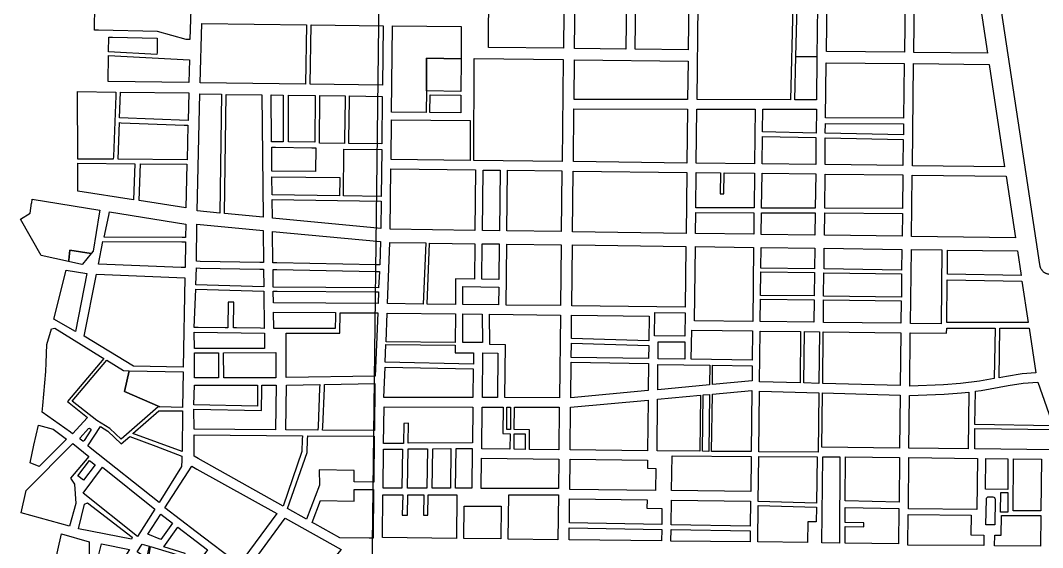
# Model space of a CAD drawing. Extents: x 407811 to 416949, y 4498993 to 4508589.
# Drawn here: x 407817 to 408902, y 4502360 to 4502920 of the extents above; entities that cross this region are included whole.
import ezdxf

# ---------------------------------------------------------------- set-up
doc = ezdxf.new("R2010")
doc.units = 0
doc.header["$LTSCALE"] = 40
doc.header["$MEASUREMENT"] = 0
for name, color, linetype in [('Images', 253, 'CONTINUOUS'), ('ΟΙΚ. ΤΕΤΡΑΓΩΝΑ ΣΤΑΥΡΟΥΠΟΛΗ', 74, 'CONTINUOUS'), ('υπόλοιπο θεσσαλονίκης', 7, 'CONTINUOUS')]:
    doc.layers.add(name, color=color, linetype=linetype)
picture_1 = doc.add_image_def('image1.tif', size_in_pixel=(10278, 10088))

msp = doc.modelspace()

# ---------------------------------------------------------------- linework, layer by layer
at = {"layer": 'ΟΙΚ. ΤΕΤΡΑΓΩΝΑ ΣΤΑΥΡΟΥΠΟΛΗ'}
msp.add_lwpolyline([(408855.9, 4502942.3), (408877.2, 4502801.6), (408898.5, 4502660.9, 0.0205), (408898.6, 4502660, 0.017487), (408898.8, 4502659.3, 0.021877), (408899, 4502658.3, 0.021871), (408899.4, 4502657.4, 0.021893), (408899.8, 4502656.6, 0.021881), (408900.3, 4502655.7, 0.030612), (408901.1, 4502654.7, 0.017495), (408901.6, 4502654.1, 0.026257), (408902.4, 4502653.3, 0.017535), (408903, 4502652.8, 0.021911), (408903.8, 4502652.3, 0.021893), (408904.7, 4502651.8, 0.026295), (408905.7, 4502651.4, 0.021898), (408906.7, 4502651.1, 0.021908), (408907.6, 4502650.9, 0.029366), (408908.9, 4502650.7), (409060.2, 4502663.2), (409087.9, 4502745), (409021, 4502836.7), (408954.1, 4502928.5, 0.00604)], format="xyb", dxfattribs=at)
at = {"layer": 'υπόλοιπο θεσσαλονίκης'}
for points in [[(408809, 4503088.8), (408849.5, 4503088.4), (408845.4, 4503076.2), (408845, 4503074.7), (408844.5, 4503073.2), (408844.1, 4503071.7), (408843.6, 4503070.2), (408835.5, 4503040.4), (408834.8, 4503037.7), (408834.2, 4503034.9), (408833.6, 4503032), (408833.1, 4503029.2), (408830.6, 4503014.8), (408829.2, 4503004.2), (408828.7, 4502993.5), (408829, 4502982.7), (408830.2, 4502972.1), (408843.2, 4502885.1), (408765, 4502886), (408766.8, 4503035.9), (408808.5, 4503035.5), (408809, 4503088.8)], [(408299.1, 4503006), (408394.3, 4503004.9), (408393.1, 4502890.4), (408313.6, 4502891.3), (408313.9, 4502955.1), (408298.9, 4502955.3), (408299.1, 4503006)], [(408406.3, 4503004.7), (408460.8, 4503004.1), (408459.4, 4502889.6), (408405.1, 4502890.3), (408406.3, 4503004.7)], [(408470.7, 4503004), (408600.8, 4503002.4), (408600.1, 4502945.7), (408526.3, 4502946.6), (408525.7, 4502888.9), (408469.3, 4502889.5), (408470.7, 4503004)], [(408673.8, 4503001.6), (408756.4, 4503000.6), (408755, 4502886.2), (408672.2, 4502887.1), (408673.8, 4503001.6)], [(407895.8, 4502936.6), (407899.8, 4502936.4), (407993.7, 4502932.1), (407997.7, 4502931.9), (407996.9, 4502899.6), (407992.9, 4502899.7), (407962.4, 4502908.1), (407899.7, 4502909.5), (407895.7, 4502909.6), (407895.8, 4502936.6)], [(408536.2, 4502936.5), (408636.7, 4502935.3), (408634.1, 4502835.8), (408535, 4502835.9), (408536.2, 4502936.5)], [(408641.2, 4502935.2), (408662.9, 4502935), (408662.2, 4502881.2), (408639.8, 4502881.8), (408641.2, 4502935.2)], [(408009.3, 4502916.7), (408120.5, 4502915.4), (408119.5, 4502852.5), (408007.8, 4502853.9), (408009.3, 4502916.7)], [(408125.5, 4502915.3), (408201.8, 4502914.4), (408201.1, 4502851.4), (408124.5, 4502852.4), (408125.5, 4502915.3)], [(408211.8, 4502914.3), (408284.7, 4502913.4), (408284.6, 4502879.2), (408247.9, 4502879.8), (408247.7, 4502845.1), (408247.5, 4502822.3), (408210.7, 4502822.6), (408211.8, 4502914.3)], [(407910.6, 4502902.3), (407914.6, 4502902.2), (407962.2, 4502901.1), (407961.9, 4502886.1), (407961.8, 4502883.9), (407910.4, 4502886.8), (407910.6, 4502902.3)], [(407910.4, 4502882.8), (407996.4, 4502878), (407995.8, 4502854.1), (407910.2, 4502855.2), (407910.4, 4502882.8)], [(408284.6, 4502879.2), (408284.4, 4502844.6), (408247.7, 4502845.1), (408247.9, 4502879.8), (408284.6, 4502879.2)], [(408298.6, 4502879.5), (408392.9, 4502878.4), (408391.7, 4502770.2), (408298.1, 4502771.3), (408298.6, 4502879.5)], [(408404.9, 4502878.3), (408525.5, 4502876.9), (408525, 4502835.9), (408404.5, 4502836), (408404.9, 4502878.3)], [(408639.8, 4502881.8), (408662.2, 4502881.2), (408661.6, 4502835.8), (408638.6, 4502835.8), (408639.8, 4502881.8)], [(408672.1, 4502875.1), (408754.8, 4502874.2), (408754.1, 4502816.2), (408671.3, 4502816.5), (408672.1, 4502875.1)], [(408764.8, 4502874.1), (408845, 4502873.1), (408861.4, 4502764.7), (408763.5, 4502765.8), (408764.8, 4502874.1)], [(407877.5, 4502844.6), (407918.3, 4502844), (407918.1, 4502840.1), (407915.6, 4502775.6), (407915.5, 4502772.6), (407877.8, 4502772.9), (407877.5, 4502844.6)], [(407923.3, 4502844), (407995.5, 4502843.1), (407994.8, 4502813.7), (407922.2, 4502816.5), (407923.3, 4502844)], [(408007.5, 4502841.9), (408030.4, 4502841.6), (408028.7, 4502715.5), (408004.6, 4502717.8), (408007.5, 4502841.9)], [(408035.4, 4502841.5), (408073, 4502841.1), (408074.4, 4502711.2), (408033.6, 4502715), (408035.4, 4502841.5)], [(408083, 4502840.9), (408095.8, 4502840.8), (408095.8, 4502836.8), (408095.8, 4502791.2), (408087.5, 4502791.3), (408083.5, 4502791.3), (408083, 4502840.9)], [(408101.3, 4502840.7), (408129.8, 4502840.3), (408129.2, 4502790.8), (408101.3, 4502791.1), (408101.3, 4502840.7)], [(408134.8, 4502840.3), (408161.6, 4502839.9), (408161.5, 4502835.9), (408161, 4502793.4), (408161, 4502789.4), (408134.2, 4502789.7), (408134.8, 4502840.3)], [(408166.1, 4502839.9), (408200.9, 4502839.4), (408200.4, 4502788.9), (408165.5, 4502789.4), (408165.5, 4502793.4), (408166, 4502835.9), (408166.1, 4502839.9)], [(408251.7, 4502841), (408284.4, 4502840.6), (408284.3, 4502821.9), (408251.5, 4502822.2), (408251.7, 4502841)], [(408404.3, 4502826), (408524.9, 4502825.9), (408524.2, 4502768.6), (408403.7, 4502770.1), (408404.3, 4502826)], [(408534.9, 4502825.9), (408596.7, 4502825.8), (408596, 4502767.8), (408534.2, 4502768.5), (408534.9, 4502825.9)], [(408604.7, 4502825.8), (408661.7, 4502825.8), (408661.3, 4502800.5), (408604.4, 4502801.8), (408604.7, 4502825.8)], [(408210.7, 4502814.6), (408294.3, 4502813.8), (408294.1, 4502771.4), (408210.2, 4502772.3), (408210.7, 4502814.6)], [(407922, 4502811.5), (407924, 4502811.4), (407990.7, 4502808.8), (407994.7, 4502808.7), (407993.8, 4502772), (407920.5, 4502772.6), (407922, 4502811.5)], [(408671.2, 4502810.5), (408754, 4502810.2), (408753.9, 4502798.5), (408671.1, 4502800.3), (408671.2, 4502810.5)], [(408604.4, 4502796.8), (408661, 4502795.6), (408661, 4502767), (408604, 4502767.7), (408604.4, 4502796.8)], [(408671, 4502795.3), (408753.8, 4502793.5), (408753.5, 4502766), (408671, 4502766.9), (408671, 4502795.3)], [(408087.6, 4502785.3), (408126.3, 4502784.8), (408130.3, 4502784.8), (408130, 4502759.5), (408083.9, 4502760), (408083.6, 4502785.3), (408087.6, 4502785.3)], [(408160.3, 4502783.4), (408200.3, 4502783), (408199.7, 4502733.2), (408159.7, 4502733.7), (408160.3, 4502783.4)], [(407877.9, 4502768.4), (407938.3, 4502767.9), (407937, 4502729.6), (407878, 4502738.8), (407877.9, 4502768.4)], [(407944.3, 4502767.9), (407993.7, 4502767.5), (407992.6, 4502721), (407943, 4502728.7), (407944.3, 4502767.9)], [(408210, 4502762.3), (408300, 4502761.3), (408299.3, 4502697), (408209.3, 4502698.3), (408210, 4502762.3)], [(408308, 4502761.2), (408326, 4502761), (408325.2, 4502696.7), (408307.3, 4502696.9), (408308, 4502761.2)], [(408334, 4502760.9), (408391.6, 4502760.2), (408390.9, 4502695.8), (408333.2, 4502696.6), (408334, 4502760.9)], [(408403.6, 4502760.1), (408524.1, 4502758.7), (408523.4, 4502694), (408402.9, 4502695.6), (408403.6, 4502760.1)], [(408083.9, 4502754), (408155.9, 4502753.2), (408155.9, 4502749.2), (408155.7, 4502735.8), (408155.7, 4502733.8), (408084.2, 4502734.8), (408083.9, 4502754)], [(408534.1, 4502758.5), (408559.8, 4502758.2), (408559.5, 4502736.1), (408563.5, 4502736), (408563.8, 4502758.2), (408595.9, 4502757.8), (408595.5, 4502720.9), (408533.7, 4502721.1), (408534.1, 4502758.5)], [(408603.9, 4502757.7), (408660.9, 4502757), (408660.4, 4502720.6), (408603.5, 4502720.8), (408603.9, 4502757.7)], [(408670.9, 4502756.9), (408753.4, 4502756), (408752.9, 4502720.2), (408670.4, 4502720.6), (408670.9, 4502756.9)], [(408763.4, 4502755.8), (408862.9, 4502754.7), (408872.8, 4502689.3), (408762.6, 4502690.8), (408763.4, 4502755.8)], [(407829.3, 4502730.2), (407901.1, 4502718.7), (407900.4, 4502714.6), (407894.1, 4502675.2), (407892.1, 4502672.6), (407869.3, 4502676.3), (407868.2, 4502665.7), (407868, 4502664.2), (407839, 4502670.5), (407817, 4502709), (407827.3, 4502715.5), (407828.8, 4502726), (407829, 4502726), (407829.3, 4502730.2)], [(408084.2, 4502729.8), (408199.6, 4502728.2), (408199.3, 4502699.3), (408084.5, 4502710.2), (408084.2, 4502729.8)], [(407910.7, 4502713.1), (407911.4, 4502717), (407992.5, 4502703.9), (407992.3, 4502689.6), (407988.6, 4502689.7), (407905.8, 4502689.8), (407910.7, 4502713.1)], [(408533.6, 4502716.1), (408595.4, 4502715.9), (408595.1, 4502693.1), (408533.4, 4502693.9), (408533.6, 4502716.1)], [(408603.4, 4502715.8), (408660.4, 4502715.6), (408660.1, 4502692.2), (408603.1, 4502692.9), (408603.4, 4502715.8)], [(408670.4, 4502715.6), (408752.9, 4502715.2), (408752.6, 4502690.9), (408670.1, 4502692), (408670.4, 4502715.6)], [(408004.2, 4502703.8), (408074.6, 4502697.1), (408074.9, 4502663), (408070.9, 4502663.1), (408007.8, 4502664.2), (408003.9, 4502664.3), (408004.2, 4502703.8)], [(408084.6, 4502696.1), (408199.2, 4502685.2), (408198.2, 4502660.4), (408194.2, 4502660.5), (408088.9, 4502662.7), (408084.9, 4502662.8), (408084.6, 4502696.1)], [(407904.5, 4502685.3), (407988.2, 4502685), (407992.2, 4502685), (407991.7, 4502657.8), (407987.7, 4502657.9), (407899.7, 4502661.4), (407904.5, 4502685.3)], [(408209.1, 4502684.3), (408247.1, 4502683.8), (408244.5, 4502619), (408206.5, 4502619.4), (408209.1, 4502684.3)], [(408251.1, 4502683.7), (408299.1, 4502683), (408298.7, 4502645.3), (408278.6, 4502645.6), (408278.5, 4502618.6), (408248.5, 4502618.9), (408251.1, 4502683.7)], [(407869.3, 4502676.3), (407892.1, 4502672.6), (407882.8, 4502661.4), (407882.1, 4502661.1), (407868, 4502664.2), (407868.2, 4502665.7), (407869.3, 4502676.3)], [(408307.1, 4502682.9), (408325.1, 4502682.7), (408324.6, 4502645), (408306.7, 4502645.2), (408307.1, 4502682.9)], [(408333.1, 4502682.6), (408390.7, 4502681.8), (408390, 4502617.3), (408332.3, 4502617.9), (408333.1, 4502682.6)], [(408402.7, 4502681.7), (408523.2, 4502680), (408522.5, 4502615.7), (408402, 4502617.1), (408402.7, 4502681.7)], [(408533.2, 4502679.9), (408595, 4502679.1), (408594.1, 4502600.4), (408532.3, 4502601.1), (408533.2, 4502679.9)], [(408603, 4502679), (408659.9, 4502678.2), (408659.7, 4502656.3), (408602.7, 4502657.1), (408603, 4502679)], [(408669.9, 4502678.1), (408752.4, 4502676.9), (408752.1, 4502655), (408669.7, 4502656.2), (408669.9, 4502678.1)], [(408762.4, 4502676.8), (408794.9, 4502676.4), (408794, 4502598), (408761.4, 4502598.4), (408762.4, 4502676.8)], [(408800.9, 4502676.3), (408874.9, 4502675.3), (408878.8, 4502649.3), (408800.6, 4502650.8), (408800.9, 4502676.3)], [(407887.6, 4502651.5), (407875.3, 4502589.8), (407852.3, 4502602.9), (407865.5, 4502655), (407887.6, 4502651.5)], [(407897.6, 4502650.5), (407991.5, 4502646.8), (407989.8, 4502552), (407937.1, 4502553.1), (407884.5, 4502584.9), (407897.6, 4502650.5)], [(408003.8, 4502657.3), (408007.8, 4502657.2), (408071, 4502656.1), (408075, 4502656), (408075.2, 4502637.1), (408003.1, 4502639.3), (408003.8, 4502657.3)], [(408089, 4502655.7), (408193.9, 4502653.5), (408197.9, 4502653.4), (408197.1, 4502636.3), (408085.2, 4502637), (408085, 4502655.8), (408089, 4502655.7)], [(408602.7, 4502653.1), (408659.6, 4502652.3), (408659.3, 4502627.5), (408602.4, 4502628.1), (408602.7, 4502653.1)], [(408669.6, 4502652.2), (408752.1, 4502651), (408751.8, 4502626.4), (408669.3, 4502627.4), (408669.6, 4502652.2)], [(408800.5, 4502644.8), (408879.7, 4502643.3), (408886.3, 4502599.3), (408800, 4502599.3), (408800.5, 4502644.8)], [(408003, 4502634.8), (408075.3, 4502632.6), (408075.7, 4502593.1), (408071.7, 4502593.2), (408046.1, 4502593.6), (408043.1, 4502593.6), (408043.5, 4502620.8), (408037.5, 4502620.8), (408037.1, 4502593.7), (408034.1, 4502593.8), (408005.5, 4502594.2), (408001.5, 4502594.2), (408003, 4502634.8)], [(408085.3, 4502632.5), (408089.3, 4502632.5), (408193, 4502631.8), (408197, 4502631.8), (408196.5, 4502619.5), (408085.4, 4502620.3), (408085.3, 4502632.5)], [(408286.6, 4502637.5), (408324.5, 4502637), (408324.3, 4502618), (408286.5, 4502618.5), (408286.6, 4502637.5)], [(408602.3, 4502624.1), (408659.3, 4502623.5), (408659, 4502599.6), (408602, 4502600.3), (408602.3, 4502624.1)], [(408669.3, 4502623.4), (408751.7, 4502622.4), (408751.4, 4502598.5), (408669, 4502599.5), (408669.3, 4502623.4)], [(408085.5, 4502610.3), (408151.2, 4502609.9), (408151.2, 4502605.9), (408151.1, 4502593.1), (408089.7, 4502593.1), (408085.7, 4502593.1), (408085.5, 4502610.3)], [(408156.2, 4502609.8), (408196.2, 4502609.5), (408193.5, 4502542.5), (408099.1, 4502541), (408098.9, 4502588.1), (408156, 4502588.1), (408156.2, 4502609.8)], [(408206.2, 4502609.4), (408278.5, 4502608.6), (408278.3, 4502578.3), (408204.9, 4502578.9), (408206.2, 4502609.4)], [(408286.5, 4502608.5), (408306.9, 4502608.2), (408307.2, 4502578.1), (408286.3, 4502578.3), (408286.5, 4502608.5)], [(408314.9, 4502608.1), (408389.9, 4502607.3), (408388.9, 4502519.5), (408331, 4502519.6), (408331.8, 4502575.8), (408315.2, 4502576.1), (408314.9, 4502608.1)], [(408401.9, 4502607.1), (408484.1, 4502606.1), (408483.8, 4502580), (408401.6, 4502582.3), (408401.9, 4502607.1)], [(408490.2, 4502610.1), (408522.4, 4502609.7), (408522.1, 4502584.7), (408489.9, 4502585.1), (408490.2, 4502610.1)], [(407853.4, 4502593.3), (407902.1, 4502563.3), (407905.4, 4502561.1), (407866.9, 4502515.5), (407888.3, 4502498.6), (407872.1, 4502481.3), (407870.1, 4502483), (407870.1, 4502482.9), (407840, 4502504.3), (407840.6, 4502511.4), (407844, 4502547.3), (407844.3, 4502556.5), (407844.9, 4502576.1), (407849.8, 4502592.8), (407853.4, 4502593.3)], [(408001.5, 4502589.2), (408075.8, 4502588.1), (408076, 4502571.9), (408072, 4502571.9), (408005.6, 4502571.7), (408001.6, 4502571.7), (408001.5, 4502589.2)], [(408529.3, 4502591.1), (408593.9, 4502590.4), (408593.6, 4502559.3), (408528.9, 4502560.3), (408529.3, 4502591.1)], [(408601.9, 4502590.3), (408644.9, 4502589.8), (408644.3, 4502535.4), (408601.3, 4502536.5), (408601.9, 4502590.3)], [(408648.9, 4502589.7), (408664.9, 4502589.5), (408664.3, 4502534.8), (408648.3, 4502535.2), (408648.9, 4502589.7)], [(408668.9, 4502589.5), (408751.3, 4502588.5), (408750.6, 4502532.4), (408668.3, 4502534.7), (408668.9, 4502589.5)], [(408799.9, 4502593.3), (408851.4, 4502593.3), (408850.4, 4502539.9), (408834.8, 4502537.1), (408814.6, 4502534.5), (408796.5, 4502533.2), (408760.6, 4502531.9), (408761.3, 4502588.4), (408799.8, 4502587.9), (408799.9, 4502593.3)], [(408856.4, 4502593.3), (408887.3, 4502593.3), (408894.4, 4502545.9), (408880.1, 4502544.8), (408863.5, 4502542.2), (408855.4, 4502540.8), (408856.4, 4502593.3)], [(408204.8, 4502575.9), (408278.3, 4502575.3), (408278.3, 4502567.1), (408297.7, 4502567), (408297.6, 4502555.3), (408204.1, 4502557.1), (408204.8, 4502575.9)], [(408401.6, 4502577.3), (408483.8, 4502575), (408483.6, 4502561), (408401.4, 4502562.3), (408401.6, 4502577.3)], [(408493.8, 4502579), (408522.1, 4502578.7), (408521.9, 4502560.4), (408493.6, 4502560.9), (408493.8, 4502579)], [(408001.6, 4502567.2), (408027, 4502567.3), (408027, 4502565.3), (408027.2, 4502542.7), (408027.2, 4502540.7), (408001.6, 4502540.7), (408001.6, 4502567.2)], [(408032.5, 4502567.3), (408088, 4502567.4), (408088.1, 4502540.8), (408032.7, 4502540.7), (408032.5, 4502567.3)], [(408307.7, 4502567.2), (408323.7, 4502566.9), (408323.1, 4502519.6), (408307.2, 4502519.6), (408307.7, 4502567.2)], [(407908.5, 4502559.3), (407926.4, 4502548.3), (407932.5, 4502548.2), (407927.4, 4502526.3), (407964.9, 4502509.7), (407963, 4502509.7), (407923.9, 4502475.4), (407912, 4502487), (407898.1, 4502495.3), (407871.9, 4502516), (407908.5, 4502559.3)], [(408401.4, 4502557.3), (408483.5, 4502556), (408483.2, 4502527.1), (408400.9, 4502519.4), (408401.4, 4502557.3)], [(408493.5, 4502554.9), (408548.5, 4502554), (408548.3, 4502533.1), (408493.2, 4502528), (408493.5, 4502554.9)], [(408551.5, 4502554), (408593.5, 4502553.3), (408593.3, 4502537.3), (408551.3, 4502533.4), (408551.5, 4502554)], [(407932.5, 4502548.2), (407989.7, 4502547), (407989, 4502509.2), (407964.9, 4502509.7), (407927.4, 4502526.3), (407932.5, 4502548.2)], [(408203.9, 4502552.1), (408297.5, 4502550.3), (408297.2, 4502519.6), (408202.6, 4502519.7), (408203.9, 4502552.1)], [(408073.2, 4502532.8), (408088.2, 4502532.8), (408087.7, 4502485.4), (408001.3, 4502486.1), (408001, 4502507.5), (408072.9, 4502505.8), (408073.1, 4502528.8), (408073.2, 4502532.8)], [(408001.6, 4502532.7), (408068.7, 4502532.8), (408068.6, 4502528.8), (408068.5, 4502513.4), (408068.4, 4502510.4), (408001.1, 4502512), (408001.6, 4502532.7)], [(408099.2, 4502533), (408134.7, 4502533.5), (408134.5, 4502529.5), (408132.8, 4502489.1), (408132.6, 4502485.1), (408098.6, 4502485.3), (408099.2, 4502533)], [(408139.7, 4502533.6), (408193.2, 4502534.5), (408192.6, 4502484.6), (408137.6, 4502485), (408137.8, 4502488.8), (408139.5, 4502529.6), (408139.7, 4502533.6)], [(408881.2, 4502534.9), (408896.7, 4502536), (408912.8, 4502489.7), (408829.9, 4502491), (408830.3, 4502526.5), (408836.3, 4502527.2), (408865.2, 4502532.4), (408881.2, 4502534.9)], [(408493.1, 4502517.9), (408538.6, 4502522.2), (408537.9, 4502462.7), (408492.5, 4502463.1), (408493.1, 4502517.9)], [(408541.6, 4502522.5), (408548.2, 4502523.1), (408547.4, 4502462.6), (408540.9, 4502462.7), (408541.6, 4502522.5)], [(408551.2, 4502523.3), (408593.2, 4502527.2), (408592.4, 4502462.3), (408550.4, 4502462.6), (408551.2, 4502523.3)], [(408601.2, 4502526.5), (408664.1, 4502524.8), (408663.4, 4502461.7), (408600.4, 4502462.2), (408601.2, 4502526.5)], [(408668.1, 4502524.7), (408750.5, 4502522.4), (408749.8, 4502466.1), (408667.5, 4502467), (408668.1, 4502524.7)], [(408815.6, 4502524.6), (408823.3, 4502525.6), (408822.6, 4502465.3), (408759.8, 4502465.9), (408760.5, 4502521.9), (408797.1, 4502523.2), (408815.6, 4502524.6)], [(408202.9, 4502509.7), (408297.1, 4502509.6), (408296.6, 4502471.8), (408228.5, 4502471.2), (408228.9, 4502492.4), (408223.9, 4502492.2), (408223.5, 4502471.1), (408202.4, 4502471), (408202.9, 4502509.7)], [(408307, 4502509.6), (408329.1, 4502509.6), (408329, 4502481.4), (408336.5, 4502481.3), (408336.4, 4502464.9), (408306.5, 4502465.3), (408307, 4502509.6)], [(408333.1, 4502509.6), (408337.1, 4502509.6), (408337, 4502485.8), (408333, 4502485.9), (408333.1, 4502509.6)], [(408341.1, 4502509.6), (408388.8, 4502509.5), (408388.3, 4502464.3), (408357.1, 4502464.7), (408357.2, 4502485.6), (408341, 4502485.8), (408341.1, 4502509.6)], [(408400.8, 4502509.4), (408483.1, 4502517), (408482.5, 4502463.2), (408400.3, 4502464.2), (408400.8, 4502509.4)], [(407989.1, 4502505.5), (407988.6, 4502462.4), (407936.3, 4502481.7), (407963.8, 4502505.7), (407989.1, 4502505.5)], [(407836, 4502490.3), (407851.8, 4502486.3), (407865.7, 4502475.5), (407859.1, 4502468.9), (407837, 4502446.6), (407827.3, 4502450.6), (407831.3, 4502469.1), (407836, 4502490.3)], [(407909.8, 4502484.2), (407923.9, 4502470.5), (407924, 4502470.7), (407932.9, 4502478.3), (407960.7, 4502468), (407988.4, 4502457.5), (407988.2, 4502453.4), (407988, 4502446.4), (407964.1, 4502408.5), (407891, 4502466.4), (407888.4, 4502468.6), (407901.9, 4502488.9), (407909.8, 4502484.2)], [(407889.2, 4502487), (407890.2, 4502487.2), (407891.8, 4502486), (407891.8, 4502485.1), (407884.7, 4502474.1), (407884.3, 4502473.5), (407883.2, 4502473.3), (407880.3, 4502475.4), (407880.2, 4502477), (407889.2, 4502487)], [(408001.4, 4502480.1), (408116.3, 4502479.2), (408116.1, 4502475.2), (408115.6, 4502462.4), (408095.6, 4502404.6), (408005.5, 4502455.2), (408001.5, 4502457.4), (408001.4, 4502480.1)], [(408121.8, 4502479.2), (408192.5, 4502478.6), (408191.9, 4502430), (408171.1, 4502430.2), (408171.1, 4502442.4), (408134, 4502443.1), (408134.2, 4502426.7), (408120.4, 4502390.7), (408100.5, 4502401.9), (408121.1, 4502461.4), (408121.6, 4502475.2), (408121.8, 4502479.2)], [(408341, 4502481.3), (408352.7, 4502481.1), (408352.6, 4502464.7), (408340.9, 4502464.9), (408341, 4502481.3)], [(408829.9, 4502487), (408914.2, 4502485.7), (408919, 4502471.9), (408912.4, 4502464.3), (408829.6, 4502465.2), (408829.9, 4502487)], [(407872.6, 4502470.8), (407889.5, 4502457.3), (407870.1, 4502434), (407874.5, 4502427.8), (407875.6, 4502407.4), (407869.1, 4502383.1), (407817.7, 4502397.5), (407822.9, 4502421.2), (407872.6, 4502470.8)], [(408202.3, 4502465), (408222.4, 4502465.1), (408221.6, 4502423.4), (408201.8, 4502423.4), (408202.3, 4502465)], [(408228.4, 4502465.2), (408249.1, 4502465.4), (408248.4, 4502423.4), (408227.6, 4502423.4), (408228.4, 4502465.2)], [(408254.6, 4502465.4), (408273.8, 4502465.6), (408273.3, 4502423.4), (408253.9, 4502423.4), (408254.6, 4502465.4)], [(408279.3, 4502465.6), (408296.5, 4502465.8), (408296, 4502423.4), (408278.8, 4502423.4), (408279.3, 4502465.6)], [(408306.4, 4502455.3), (408388.2, 4502454.3), (408387.9, 4502423.3), (408306, 4502423.3), (408306.4, 4502455.3)], [(408508.4, 4502458), (408592.4, 4502457.3), (408591.9, 4502419.9), (408508, 4502420.9), (408508.4, 4502458)], [(408600.4, 4502457.2), (408662.3, 4502456.7), (408661.8, 4502407.5), (408599.8, 4502409.3), (408600.4, 4502457.2)], [(408668.3, 4502456.9), (408686.6, 4502456.7), (408686, 4502365.3), (408667.3, 4502365.6), (408668.3, 4502456.9)], [(408692.6, 4502456.7), (408749.7, 4502456.1), (408749.3, 4502408.8), (408692.3, 4502410), (408692.6, 4502456.7)], [(408759.7, 4502456), (408832.5, 4502455.2), (408831.8, 4502400.9), (408759.2, 4502401.5), (408759.7, 4502456)], [(407890.4, 4502452.8), (407896.4, 4502448.2), (407883.9, 4502432.2), (407877.8, 4502436.8), (407890.4, 4502452.8)], [(407883.5, 4502418.4), (407904.1, 4502445.9), (407959.6, 4502401.4), (407941.3, 4502372.4), (407883.5, 4502418.4)], [(408004.3, 4502443.8), (408089, 4502396.7), (408049.2, 4502342.6), (408003.4, 4502377.3), (407970.1, 4502402.6), (407998.7, 4502447), (408004.3, 4502443.8)], [(408400.2, 4502454.2), (408482.4, 4502453.2), (408482.3, 4502444.7), (408491.2, 4502444.3), (408491, 4502421.1), (408399.9, 4502422.2), (408400.2, 4502454.2)], [(408841.5, 4502455.1), (408864.8, 4502454.8), (408864.7, 4502422), (408841.1, 4502422.4), (408841.5, 4502455.1)], [(408870.8, 4502454.7), (408900.5, 4502454.4), (408899.8, 4502399.4), (408870.6, 4502399.6), (408870.8, 4502454.7)], [(408191.8, 4502422), (408191.2, 4502370.3), (408187.2, 4502370.3), (408156, 4502370.7), (408129.2, 4502385.8), (408126.6, 4502387.2), (408135.4, 4502410.3), (408171, 4502409.6), (408171.1, 4502422.2), (408191.8, 4502422)], [(408201.7, 4502416.4), (408222.6, 4502416.4), (408222.2, 4502395), (408227.7, 4502395), (408228.1, 4502416.4), (408245.2, 4502416.4), (408244.8, 4502395), (408249.3, 4502395), (408249.7, 4502416.4), (408280, 4502416.4), (408279.6, 4502370.1), (408201.2, 4502371), (408201.7, 4502416.4)], [(408335.2, 4502416.3), (408387.8, 4502416.3), (408387.3, 4502368.8), (408334.6, 4502369.5), (408335.2, 4502416.3)], [(408399.7, 4502412.2), (408481.9, 4502411.2), (408481.8, 4502402.2), (408497.7, 4502402), (408497.5, 4502384.8), (408399.5, 4502386.6), (408399.7, 4502412.2)], [(408844.5, 4502414.3), (408848.8, 4502414.3), (408849.8, 4502414.1), (408850.6, 4502413.5), (408851.1, 4502412.7), (408851.3, 4502411.7), (408851, 4502384.6), (408841.6, 4502384.7), (408842, 4502411.9), (408842.2, 4502412.8), (408842.7, 4502413.6), (408843.6, 4502414.2), (408844.5, 4502414.3)], [(408857.4, 4502419.1), (408864.7, 4502419), (408864.6, 4502398.1), (408857.1, 4502398.2), (408857.4, 4502419.1)], [(407885.1, 4502406.5), (407888.2, 4502407.8), (407935.4, 4502371.6), (407934.9, 4502369.4), (407878.5, 4502380.4), (407885.1, 4502406.5)], [(408287.9, 4502404.4), (408327.1, 4502404.3), (408326.6, 4502369.6), (408287.6, 4502370), (408287.9, 4502404.4)], [(408507.8, 4502410.9), (408591.8, 4502409.9), (408591.5, 4502383.1), (408507.5, 4502384.6), (408507.8, 4502410.9)], [(408599.8, 4502405.3), (408661.7, 4502403.5), (408661.5, 4502387.7), (408652.5, 4502387.8), (408652.3, 4502365.7), (408599.3, 4502366.4), (408599.8, 4502405.3)], [(408692.2, 4502403), (408749.2, 4502401.8), (408748.7, 4502364.6), (408692, 4502365.3), (408692.1, 4502383), (408712.1, 4502382.6), (408712.1, 4502386.6), (408692.1, 4502387), (408692.2, 4502403)], [(407966, 4502396.1), (407978.5, 4502386.4), (407965.8, 4502368.9), (407952.3, 4502374.7), (407966, 4502396.1)], [(408157.4, 4502358.6), (408105.2, 4502297.2), (408103.9, 4502295.6), (408057.1, 4502335.8), (408058.3, 4502337.6), (408097.9, 4502391.7), (408157.4, 4502358.6)], [(408759.1, 4502395.5), (408825.8, 4502395), (408825.5, 4502373.9), (408839.3, 4502373.8), (408839.2, 4502362.6), (408758.6, 4502363.1), (408759.1, 4502395.5)], [(408858.1, 4502394.7), (408899.8, 4502394.4), (408899.4, 4502362.1), (408850.7, 4502362.5), (408850.8, 4502373.6), (408857.8, 4502373.6), (408858.1, 4502394.7)], [(407984, 4502382.3), (408003.3, 4502367.3), (408015.4, 4502358.2), (408003, 4502341.6), (407974.9, 4502304.3), (408002.5, 4502285.8), (408005.9, 4502283.4), (408002.4, 4502278.8), (407992.3, 4502266.2), (407989.7, 4502262.8), (407941.8, 4502306.4), (407965.2, 4502339.6), (407952.7, 4502348.4), (407953.2, 4502350.6), (407955.1, 4502361.7), (407990.9, 4502350.6), (407991.9, 4502354.3), (407969, 4502361.3), (407984, 4502382.3)], [(408399.4, 4502381.6), (408497.5, 4502379.8), (408497.3, 4502367.5), (408399.3, 4502368.7), (408399.4, 4502381.6)], [(408507.5, 4502379.6), (408591.4, 4502378.2), (408591.3, 4502366.4), (408507.3, 4502367.4), (408507.5, 4502379.6)], [(407860.6, 4502375), (407889.9, 4502366.6), (407889.8, 4502326.1), (407889.7, 4502309.1), (407884.5, 4502282.2), (407864.9, 4502251.4), (407836, 4502266.6), (407860.6, 4502375)], [(407903, 4502364.6), (407932.6, 4502358.3), (407917.3, 4502334), (407915.2, 4502330.6), (407898.3, 4502345.8), (407899.3, 4502350.2), (407903, 4502364.6)], [(407946.1, 4502364.2), (407953.7, 4502361.9), (407950.9, 4502349.4), (407941, 4502356.1), (407946.1, 4502364.2)]]:
    msp.add_lwpolyline(points, close=True, dxfattribs=at)

# ---------------------------------------------------------------- pictures from other files: only their frames are drawn
at = {"layer": 'Images'}
image = msp.add_image(picture_1, insert=(408162.9, 4500066.6), size_in_units=(8684, 8523.4), rotation=-0.6923, dxfattribs=at)
image.dxf.flags = 15

doc.saveas('drawing.dxf')
